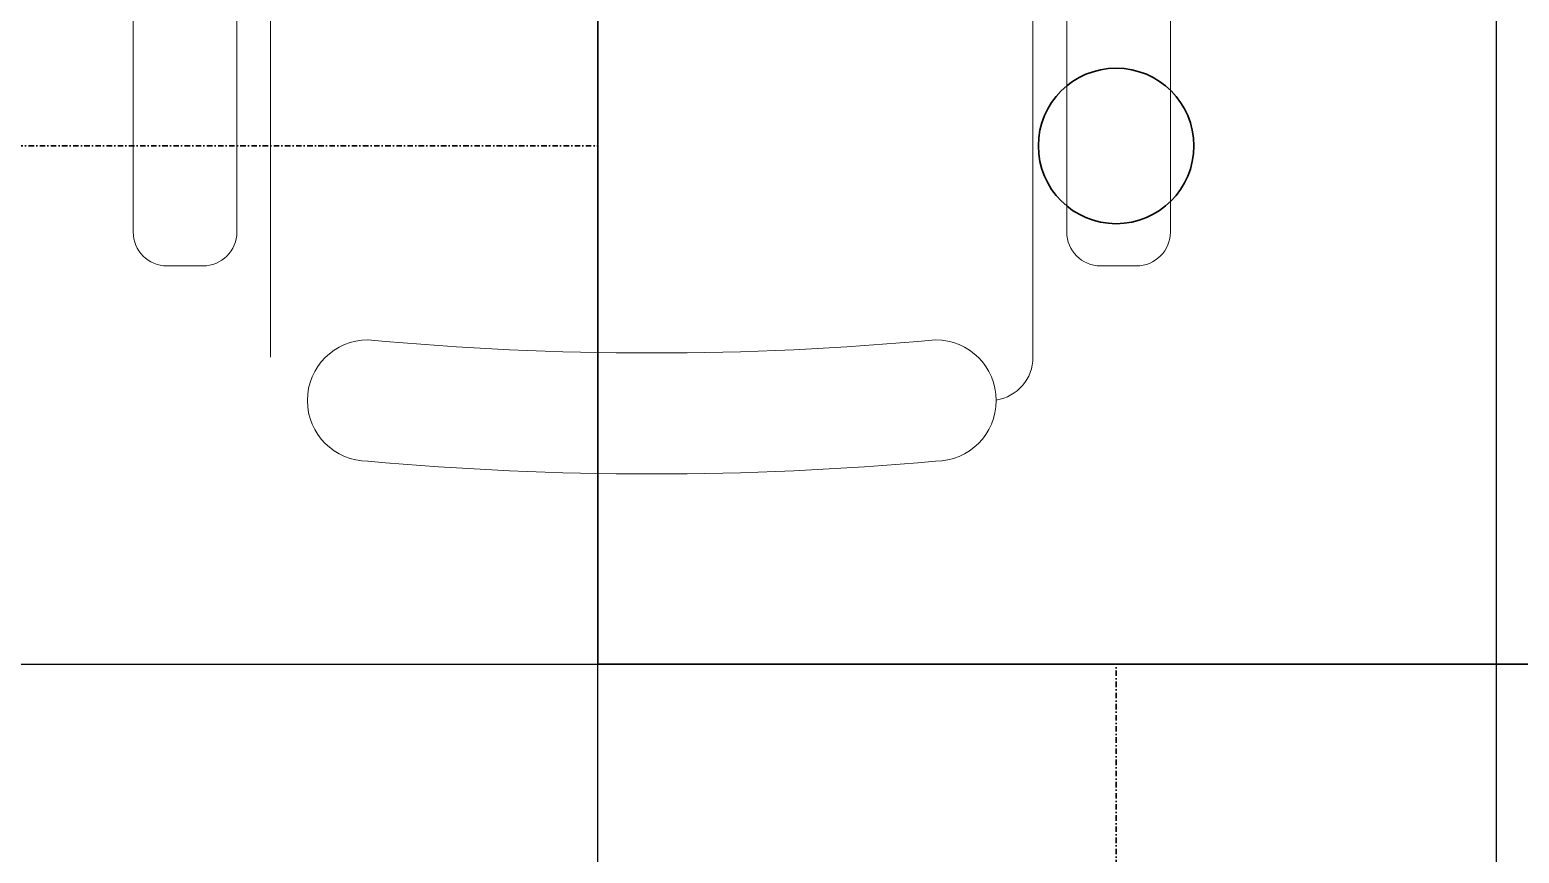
# Model space of a CAD drawing. Extents: x -12260 to 184725, y -29287 to 19916.
# Drawn here: x 21887 to 22749, y 7401 to 7877 of the extents above; entities that cross this region are included whole.
import ezdxf
from ezdxf.enums import TextEntityAlignment as Align

# ---------------------------------------------------------------- set-up
doc = ezdxf.new("R2010")
doc.units = 0
doc.header["$LTSCALE"] = 0.25
doc.linetypes.add('DASHDOT', pattern=[25.4, 12.7, -6.35, 0, -6.35])
doc.layers.add('01-First Floor-FUR$0$FALSE CEILING', color=251, linetype='Continuous')
for name, color, linetype, lineweight in [('01-First Floor-FUR$0$LOADING', 253, 'Continuous', 5), ('E-LITE-CIRC-NUMB', 6, 'Continuous', 25), ('E-LITE-CLNG', 150, 'Continuous', 35), ('E-LITE-CLNG-CNDT', 6, 'DASHDOT', 35), ('E-LITE-CTRL', 6, 'Continuous', 25), ('E-LITE-IDEN', 6, 'Continuous', 25)]:
    doc.layers.add(name, color=color, linetype=linetype, lineweight=lineweight)
doc.styles.add('DC_SIMPLEX', font='SIMPLEX.shx', dxfattribs={"width": 0.7})

# ---------------------------------------------------------------- blocks, each defined once
blk = doc.blocks.new('*U190')
blk.add_lwpolyline([(-300, 300), (-300, -300), (300, -300), (300, 300)], close=True)
blk.add_circle((0, 0), 45)
at = {"layer": 'E-LITE-CIRC-NUMB', "style": 'DC_SIMPLEX', "width": 0.7, "flags": 8}
blk.add_attdef('CIRCUIT', text='', height=200, rotation=0, dxfattribs=at).set_placement((-473.9, 300), align=Align.RIGHT)
at = {"layer": 'E-LITE-CTRL', "style": 'DC_SIMPLEX', "width": 0.7, "flags": 8}
blk.add_attdef('CONTROL', (1118.9, -935), '', height=200, rotation=360, dxfattribs=at)
at = {"layer": 'E-LITE-IDEN', "style": 'DC_SIMPLEX', "width": 0.7, "flags": 8}
blk.add_attdef('TYPE', (460.41, 457.65), '', height=200, rotation=360, dxfattribs=at)
blk = doc.blocks.new('01-First Floor-FUR$0$GF21018-P')
at = {"color": 0}
for p, q in [((-0.2207, 0.47563), (-0.2207, 0.0675)), ((0.22049, 0.47563), (0.22049, 0.0675)), ((-0.30021, 0.32259), (-0.30021, 0.14)), ((-0.24021, 0.32259), (-0.24021, 0.14)), ((0.24001, 0.32259), (0.24001, 0.14)), ((0.30001, 0.32259), (0.30001, 0.14)), ((-0.2806, 0.12039), (-0.25983, 0.12039)), ((0.25963, 0.12039), (0.2804, 0.12039))]:
    blk.add_line(p, q, dxfattribs=at)
for centre, radius, start, end in [((-0.2806, 0.14), 0.01962, 180, 270), ((-0.25983, 0.14), 0.01962, 270, 360), ((0.25963, 0.14), 0.01962, 180, 270), ((0.2804, 0.14), 0.01962, 270, 0), ((-0.16429, 0.0425), 0.03511, 90, 270), ((0, 1.84674), 1.77674, 264.69456, 275.30527), ((0.16409, 0.0425), 0.03511, 270, 90), ((-0.1957, 0.0675), 0.025, 180, 261.47208), ((0, 1.83136), 1.83136, 264.85322, 275.14698)]:
    blk.add_arc(centre, radius, start, end, dxfattribs=at)
blk = doc.blocks.new('01-First Floor-FUR')
at = {"layer": '01-First Floor-FUR$0$FALSE CEILING', "linetype": 'Continuous'}
for p, q in [((22215.56, 5110), (22215.56, 8610)), ((19215.56, 7510), (23215.56, 7510))]:
    blk.add_line(p, q, dxfattribs=at)
at = {"layer": '01-First Floor-FUR$0$FALSE CEILING'}
blk.add_line((22735.56, 8130, -0.1), (22735.56, 6229.1, -0.1), dxfattribs=at)
at = {"layer": '01-First Floor-FUR$0$LOADING'}
blk.add_line((22735.56, 8130, -0.1), (22735.56, 6229.1, -0.1), dxfattribs=at)
at = {"layer": '01-First Floor-FUR$0$LOADING', "extrusion": (2.24021e-05, -7.77426e-06, 1), "xscale": -1000, "yscale": 1000.000000000001, "zscale": 1000, "rotation": 0.001410765030716021}
blk.add_blockref('01-First Floor-FUR$0$GF21018-P', (22246.77, 7620.17, 0.39), dxfattribs=at)

msp = doc.modelspace()

# ---------------------------------------------------------------- linework, layer by layer
at = {"layer": 'E-LITE-CLNG-CNDT'}
for points in [[(20415.58, 7810.01), (22215.58, 7810.01)], [(22515.58, 6310.01), (22515.58, 7510.01)]]:
    msp.add_lwpolyline(points, dxfattribs=at)

# ---------------------------------------------------------------- block references
at = {"layer": 'E-LITE-CLNG', "xscale": -1}
msp.add_blockref('*U190', (22515.58, 7810.01), dxfattribs=at)
at = {"layer": 'E-LITE-CLNG-CNDT'}
msp.add_blockref('01-First Floor-FUR', (0, 0), dxfattribs=at)

doc.saveas('drawing.dxf')
